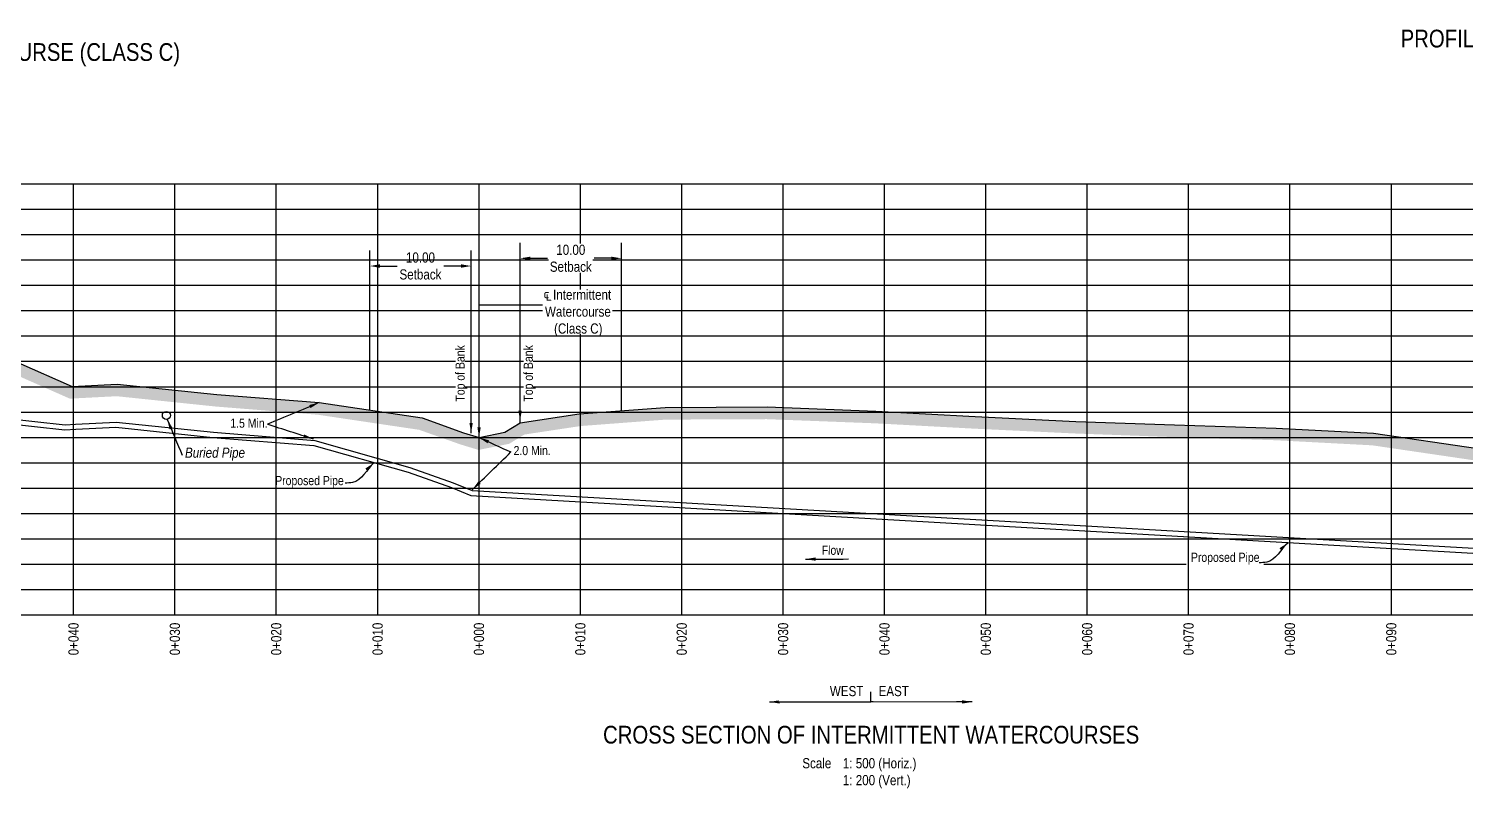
# Model space of a CAD drawing. Extents: x 633830 to 642643, y 5901646 to 5905452.
# Drawn here: x 635448 to 636866, y 5901646 to 5902395 of the extents above; entities that cross this region are included whole.
import ezdxf
from ezdxf.enums import TextEntityAlignment as Align

# ---------------------------------------------------------------- set-up
doc = ezdxf.new("R2010")
doc.units = 0
doc.header["$LTSCALE"] = 5
doc.header["$PDSIZE"] = 5
doc.linetypes.add('foc-TOPO', pattern=[1, 0.2, -0.8])
doc.layers.get('Defpoints').update_dxf_attribs({"color": 9})
for name, color, linetype in [('AS-PIPE-UG-T', 44, 'Continuous'), ('CG-NOTES', 7, 'Continuous'), ('DETAIL-T', 7, 'Continuous'), ('L-BD', 7, 'Continuous'), ('L-DETAIL-T', 3, 'Continuous'), ('P-CROSSINGS-GRID', 8, 'Continuous'), ('P-CROSSINGS-GROUND', 48, 'foc-TOPO'), ('P-CROSSINGS-LINE', 3, 'Continuous'), ('P-PROPOSED', 10, 'Continuous'), ('P-TEMP-H', 41, 'Continuous')]:
    doc.layers.add(name, color=color, linetype=linetype)
doc.styles.add('140', font='ARIALN.TTF', dxfattribs={"height": 15})
doc.styles.add('80', font='ARIALN.TTF', dxfattribs={"height": 10})
doc.styles.add('80CG', font='ARIALN.TTF', dxfattribs={"height": 10})
doc.styles.add('80L', font='ARIALN.TTF', dxfattribs={"height": 10})
doc.dimstyles.new('Compass 5 000', dxfattribs={"dimscale": 5, "dimtxt": 9, "dimasz": 2, "dimexe": 0.2, "dimexo": 0.0625, "dimgap": 0.5, "dimtad": 0, "dimtih": 1, "dimtoh": 1, "dimzin": 0, "dimdsep": 46, "dimtxsty": '80CG', "dimcen": 0.1, "dimse1": 1, "dimse2": 1, "dimclrd": 256, "dimclrt": 256, "dimaunit": 1, "dimadec": 4, "dimazin": 0, "dimtfac": 0.06, "dimtofl": 0, "dimtmove": 0, "dimatfit": 1, "dimfxl": 0.2, "dimtolj": 1, "dimtzin": 0, "dimlwd": -1, "dimarcsym": 0})

# ---------------------------------------------------------------- blocks, each defined once
blk = doc.blocks.new('*D100')
at = {"transparency": 16777216}
for p, q in [((635794.9, 5902161.3), (635812, 5902161.3)), ((635874.9, 5902161.3), (635857.8, 5902161.3))]:
    blk.add_line(p, q, dxfattribs=at)
for points in [[(635794.9, 5902163), (635794.9, 5902159.6), (635784.9, 5902161.3)], [(635874.9, 5902163), (635874.9, 5902159.6), (635884.9, 5902161.3)]]:
    blk.add_solid(points, dxfattribs=at)
at = {"layer": 'Defpoints', "color": 0, "transparency": 16777216}
for p in [(635784.9, 5902161.3), (635784.9, 5902142.8), (635884.9, 5902142.8)]:
    blk.add_point(p, dxfattribs=at)
at = {"transparency": 16777216, "insert": (635834.9, 5902161.3), "char_height": 10, "attachment_point": 5, "style": '80CG'}
blk.add_mtext('\\A1;10.00\\PSetback', dxfattribs=at)
blk = doc.blocks.new('*D99')
at = {"transparency": 16777216}
for p, q in [((635943.2, 5902168.9), (635960.2, 5902168.9)), ((636023.2, 5902168.9), (636006.1, 5902168.9))]:
    blk.add_line(p, q, dxfattribs=at)
for points in [[(635943.2, 5902170.5), (635943.2, 5902167.2), (635933.2, 5902168.9)], [(636023.2, 5902170.5), (636023.2, 5902167.2), (636033.2, 5902168.9)]]:
    blk.add_solid(points, dxfattribs=at)
at = {"layer": 'Defpoints', "color": 0, "transparency": 16777216}
for p in [(635933.2, 5902168.9), (635933.2, 5902150.4), (636033.2, 5902150.4)]:
    blk.add_point(p, dxfattribs=at)
at = {"transparency": 16777216, "insert": (635983.2, 5902168.9), "char_height": 10, "attachment_point": 5, "style": '80CG', "bg_fill": 3, "box_fill_scale": 1.1, "bg_fill_color": 256, "bg_fill_true_color": 13158600, "bg_fill_transparency": 0}
blk.add_mtext('\\A1;10.00\\PSetback', dxfattribs=at)

msp = doc.modelspace()

# ---------------------------------------------------------------- hatches: boundary and pattern name
at = {"layer": 'P-CROSSINGS-GROUND'}
h = msp.add_hatch(dxfattribs=at)
h.set_pattern_fill('EARTH', color=256, scale=2.5, angle=45)
h.set_pattern_definition([(45, (-8794.101, -420.109), (2e-15, 22.450640303), [15.875, -15.875]), (45, (-8798.31, -415.899), (2e-15, 22.450640303), [15.875, -15.875]), (45, (-8802.52, -411.69), (2e-15, 22.450640303), [15.875, -15.875]), (135, (-8802.52, -408.883), (-22.450640303, 2e-15), [15.875, -15.875]), (135, (-8798.31, -404.674), (-22.450640303, 2e-15), [15.875, -15.875]), (135, (-8794.101, -400.464), (-22.450640303, 2e-15), [15.875, -15.875])])
h.paths.add_polyline_path([(634692.14, 5902079.455), (635188.571, 5902056.56), (635274.142, 5902053.332), (635306.21, 5902055.756), (635334.966, 5902046.493), (635347.918, 5902049.44), (635353.703, 5902051.918), (635393.902, 5902055.533), (635435.116, 5902054.323), (635489.017, 5902030.542), (635535.242, 5902032.942), (635632.913, 5902022.774), (635733.638, 5902014.695), (635833.656, 5901999.801), (635873.752, 5901985.601), (635892.067, 5901979.99), (635922.414, 5901986.021), (635937.346, 5901995.147), (635992.687, 5902003.517), (636076.664, 5902009.876), (636176.683, 5902010.323), (636283.583, 5902006.212), (636381.511, 5902000.94), (636480.927, 5901996.185), (636578.275, 5901992.631), (636678.586, 5901989.534), (636773.99, 5901984.496), (636876.185, 5901969.457), (636977.096, 5901951.103), (637068.457, 5901933.646), (637185.164, 5901907.676), (637207.804, 5901901.443), (637228.121, 5901898.011), (637240.42, 5901900.93), (637322.073, 5901920.703), (637422.166, 5901938.753), (637486.483, 5901948.088), (637583.508, 5901952.412), (637792.144, 5901942.867), (637792.692, 5901954.854), (637583.515, 5901964.424), (637485.352, 5901960.049), (637420.239, 5901950.599), (637319.593, 5901932.449), (637237.622, 5901912.599), (637227.719, 5901910.249), (637210.402, 5901913.174), (637188.061, 5901919.324), (637070.887, 5901945.399), (636979.295, 5901962.899), (636878.132, 5901981.299), (636775.182, 5901996.449), (636679.088, 5902001.524), (636578.679, 5902004.624), (636481.432, 5902008.174), (636382.12, 5902012.924), (636284.136, 5902018.199), (636176.887, 5902022.324), (636076.183, 5902021.874), (635991.335, 5902015.449), (635933.155, 5902006.649), (635917.98, 5901997.374), (635892.692, 5901992.349), (635877.514, 5901996.999), (635836.569, 5902011.499), (635735.003, 5902026.624), (635634.014, 5902034.724), (635535.554, 5902044.974), (635491.248, 5902042.674), (635437.813, 5902066.249), (635393.539, 5902067.549), (635350.729, 5902063.699), (635344.194, 5902060.899), (635335.513, 5902058.924), (635307.65, 5902067.899), (635273.915, 5902065.349), (635189.073, 5902068.549), (634692.692, 5902091.443)])
at = {"layer": 'P-TEMP-H'}
h = msp.add_hatch(color=256, dxfattribs=at)
h.dxf.hatch_style = 1
edge = h.paths.add_edge_path()
edge.add_line((635492.692, 5901967.349), (637792.692, 5901967.349))
h.paths.add_polyline_path([(637792.692, 5901954.854), (637792.692, 5901974.875), (637583.527, 5901984.445), (637483.465, 5901979.985), (637420.847, 5901970.897), (637423.719, 5901951.104), (637485.352, 5901960.049), (637583.515, 5901964.424)])

# ---------------------------------------------------------------- linework, layer by layer
for p, q in [((636033.164, 5902018.616), (636033.164, 5902184.124)), ((635784.873, 5902019.198), (635784.873, 5902176.538)), ((635884.873, 5902038.314), (635884.873, 5902176.538)), ((635892.692, 5902122.953), (635965.98, 5902122.953))]:
    msp.add_line(p, q)
at = {"layer": 'AS-PIPE-UG-T'}
msp.add_circle((635584.218, 5902014.024), 3.95, dxfattribs=at)
at = {"layer": 'CG-NOTES'}
msp.add_line((636279.226, 5901731.567), (636279.226, 5901741.567), dxfattribs=at)
at = {"layer": 'P-CROSSINGS-GRID'}
for p, q in [((634692.692, 5902242.349), (637792.692, 5902242.349)), ((635492.692, 5901817.349), (635492.692, 5902242.349)), ((635592.692, 5901817.349), (635592.692, 5902242.349)), ((635792.692, 5901817.349), (635792.692, 5902242.349)), ((635892.692, 5901817.349), (635892.692, 5902242.349)), ((635992.692, 5901817.349), (635992.692, 5902242.349)), ((636092.692, 5901817.349), (636092.692, 5902242.349)), ((636192.692, 5901817.349), (636192.692, 5902242.349)), ((636292.692, 5901817.349), (636292.692, 5902242.349)), ((636392.692, 5901817.349), (636392.692, 5902242.349)), ((636492.692, 5901817.349), (636492.692, 5902242.349)), ((636692.692, 5901817.349), (636692.692, 5902242.349)), ((636792.692, 5901817.349), (636792.692, 5902242.349)), ((634692.692, 5902217.349), (637792.692, 5902217.349)), ((634692.692, 5902192.349), (637792.692, 5902192.349)), ((634692.692, 5902167.349), (637792.692, 5902167.349)), ((634692.692, 5902142.349), (637792.692, 5902142.349)), ((634692.692, 5902117.349), (637792.692, 5902117.349)), ((634692.692, 5902092.349), (637792.692, 5902092.349)), ((635892.692, 5901917.349), (635892.692, 5902092.349)), ((634692.692, 5902067.349), (637792.692, 5902067.349)), ((634692.692, 5902042.349), (637792.692, 5902042.349)), ((634692.692, 5902017.349), (637792.692, 5902017.349)), ((634692.692, 5901992.349), (637792.692, 5901992.349)), ((634692.692, 5901967.349), (637792.692, 5901967.349)), ((634692.692, 5901942.349), (637792.692, 5901942.349)), ((634692.692, 5901917.349), (637792.692, 5901917.349)), ((634692.692, 5901892.349), (637792.692, 5901892.349)), ((634692.692, 5901867.349), (637792.692, 5901867.349)), ((634692.692, 5901842.349), (637792.692, 5901842.349)), ((634692.692, 5901817.349), (637792.692, 5901817.349))]:
    msp.add_line(p, q, dxfattribs=at)
at = {"layer": 'P-CROSSINGS-GRID', "color": 8}
msp.add_line((635892.692, 5901967.349), (635892.692, 5902142.349), dxfattribs=at)
at = {"layer": 'P-CROSSINGS-LINE', "color": 3, "flags": 128}
msp.add_lwpolyline([(635437.813, 5902066.249), (635491.248, 5902042.674), (635535.554, 5902044.974), (635634.014, 5902034.724), (635735.003, 5902026.624), (635836.569, 5902011.499), (635877.514, 5901996.999), (635892.692, 5901992.349), (635917.98, 5901997.374), (635933.155, 5902006.649), (635991.335, 5902015.449), (636076.183, 5902021.874), (636176.887, 5902022.324), (636284.136, 5902018.199), (636382.12, 5902012.924), (636481.432, 5902008.174), (636578.679, 5902004.624), (636679.088, 5902001.524), (636775.182, 5901996.449), (636878.132, 5901981.299)], dxfattribs=at)

# ---------------------------------------------------------------- texts
at = {"style": '80'}
for s, p in [('0+040', (635492.605, 5901809.681)), ('0+030', (635592.605, 5901809.681)), ('0+020', (635692.605, 5901809.681)), ('0+010', (635792.605, 5901809.681)), ('0+000', (635892.605, 5901809.681)), ('0+010', (635992.605, 5901809.681)), ('0+020', (636092.605, 5901809.681)), ('0+030', (636192.605, 5901809.681)), ('0+040', (636292.605, 5901809.681)), ('0+050', (636392.605, 5901809.681)), ('0+060', (636492.605, 5901809.681)), ('0+070', (636592.605, 5901809.681)), ('0+080', (636692.605, 5901809.681)), ('0+090', (636792.605, 5901809.681))]:
    msp.add_text(s, height=10, rotation=90, dxfattribs=at).set_placement(p, align=Align.MIDDLE_RIGHT)
at = {"char_height": 9, "attachment_point": 1, "style": '80L'}
for s, insert in [('1.5 Min.', (635647.344, 5902010.918)), ('2.0 Min.', (635926.769, 5901983.867))]:
    msp.add_mtext_dynamic_manual_height_columns(s, width=45.31074, gutter_width=45, heights=[0], dxfattribs=dict(at, insert=insert))
at = {"layer": 'DETAIL-T', "insert": (636211.57, 5901676.107), "char_height": 10, "attachment_point": 1, "style": '80L'}
msp.add_mtext_dynamic_manual_height_columns('Scale^I1: 500 (Horiz.)\\P^I1: 200 (Vert.)', width=217.1051, gutter_width=45, heights=[0], dxfattribs=at)
at = {"layer": 'L-DETAIL-T', "char_height": 17.5, "attachment_point": 2, "rotation": 0, "style": '140'}
for s, insert, width in [('PROFILE OF INTERMITTENT WATERCOURSE (CLASS D)', (637071.903, 5902394.304), 559.49011), ('PROFILE OF INTERMITTENT WATERCOURSE (CLASS C)', (635327.729, 5902381.022), 539.10576), ('CROSS SECTION OF INTERMITTENT WATERCOURSES', (636279.507, 5901707.981), 528.13544)]:
    msp.add_mtext(s, dxfattribs=dict(at, insert=insert, width=width))

# ---------------------------------------------------------------- dimensions: what is measured, and where the dimension line sits
dim = msp.add_aligned_dim(p1=(635884.873, 5902142.8), p2=(635784.873, 5902142.8), distance=-18.496, text='10.00\\PSetback', dimstyle='Compass 5 000')
dim.commit()
dim.dimension.update_dxf_attribs({"geometry": '*D100', "text_midpoint": (635834.873, 5902161.295)})

# ---------------------------------------------------------------- leaders
at = {"path_type": 1}
for points in [[(635892.692, 5901992.349), (635892.692, 5902122.953)], [(635735.003, 5902026.624), (635683.953, 5902005.238)], [(635729.281, 5901990.669), (635683.953, 5902005.238)], [(635892.719, 5901992.148), (635924.036, 5901977.96)], [(635788.97, 5901967.153), (635767.948, 5901947.885), (635760.519, 5901947.253)], [(635886.056, 5901940.801), (635924.036, 5901977.96)]]:
    msp.add_leader(points, dimstyle='Compass 5 000', override={"dimgap": 0.5, "dimtad": 0}, dxfattribs=at)
at = {"layer": 'CG-NOTES', "path_type": 1}
for points in [[(636179.226, 5901731.567), (636279.226, 5901731.567)], [(636379.226, 5901731.567), (636279.226, 5901731.567)]]:
    msp.add_leader(points, dimstyle='Compass 5 000', override={"dimgap": 0.5, "dimtad": 0}, dxfattribs=at)

# ---------------------------------------------------------------- next in the draw order: texts
at = {"color": 3, "insert": (636271.858, 5901747.248), "char_height": 10, "width": 78.43132, "attachment_point": 3, "style": '80', "bg_fill": 2}
msp.add_mtext('WEST', dxfattribs=at)
at = {"layer": 'AS-PIPE-UG-T', "insert": (635602.615, 5901982.298), "char_height": 9.99711, "attachment_point": 1, "style": '80L', "bg_fill": 3, "box_fill_scale": 1.15, "bg_fill_color": 256, "bg_fill_true_color": 256, "bg_fill_transparency": 0}
msp.add_mtext_dynamic_manual_height_columns('{\\fArial Narrow|b0|i1|c0|p34;Buried Pipe}', width=59.01879, gutter_width=50.014, heights=[0], dxfattribs=at)
at = {"layer": 'L-BD', "insert": (635955.613, 5902138.033), "char_height": 10, "width": 68.52974, "attachment_point": 1, "style": '80', "bg_fill": 3, "box_fill_scale": 1, "bg_fill_color": 256, "bg_fill_transparency": 0}
msp.add_mtext('\\pi0.55;{\\fISOCPEUR|b0|i0|c0|p34;℄} Intermittent \\P\\pi2.123;Watercourse\\P\\pi11.096;(Class C)', dxfattribs=at)

# ---------------------------------------------------------------- next in the draw order: linework, layer by layer
at = {"layer": 'P-PROPOSED'}
for points in [[(634692.692, 5902053.903), (635187.503, 5902031.082), (635274.624, 5902027.796), (635484.277, 5902004.762), (635494.637, 5902005.3), (635534.579, 5902007.373), (635630.573, 5901997.38), (635730.738, 5901989.346), (635824.429, 5901962.756), (635867.259, 5901947.588), (635885.814, 5901939.839), (637199.576, 5901864.295), (637229.394, 5901859.258), (637249.279, 5901863.977), (637327.341, 5901895.742), (637426.261, 5901913.58), (637488.888, 5901922.67), (637583.497, 5901926.886), (637792.692, 5901917.36)], [(634692.462, 5902048.908), (635187.293, 5902026.086), (635274.256, 5902022.806), (635484.133, 5901999.748), (635494.896, 5902000.306), (635534.449, 5902002.36), (635630.114, 5901992.401), (635729.847, 5901984.401), (635822.91, 5901957.989), (635865.459, 5901942.921), (635884.675, 5901934.897), (637199.014, 5901859.319), (637229.562, 5901854.159), (637250.807, 5901859.201), (637328.742, 5901890.914), (637427.064, 5901908.645), (637489.36, 5901917.686), (637583.494, 5901921.881), (637792.465, 5901912.365)]]:
    msp.add_lwpolyline(points, dxfattribs=at)

# ---------------------------------------------------------------- next in the draw order: texts
at = {"color": 3, "insert": (636286.816, 5901747.248), "char_height": 10, "width": 71.79644, "attachment_point": 1, "style": '80', "bg_fill": 2}
msp.add_mtext('EAST', dxfattribs=at)

# ---------------------------------------------------------------- next in the draw order: leaders
at = {"layer": 'AS-PIPE-UG-T', "path_type": 1}
msp.add_leader([(635585.122, 5902009.975), (635599.898, 5901974.663)], dimstyle='Compass 5 000', override={"dimgap": 0.5, "dimtad": 0}, dxfattribs=at)

# ---------------------------------------------------------------- next in the draw order: texts
at = {"char_height": 9, "style": '80L', "bg_fill": 3, "bg_fill_color": 256, "bg_fill_transparency": 0}
for s, width, insert, attachment_point, rotation, box_fill_scale in [('Top of Bank', 55.65548, (635869.473, 5902027.645), 1, 90, 1), ('Top of Bank', 55.65548, (635936.757, 5902027.645), 1, 90, 1), ('Flow', 28.55952, (636252.556, 5901885.508), 3, 359.666704, 1.5)]:
    msp.add_mtext_dynamic_manual_height_columns(s, width=width, gutter_width=45, heights=[0], dxfattribs=dict(at, insert=insert, attachment_point=attachment_point, rotation=rotation, box_fill_scale=box_fill_scale))
at = {"char_height": 9, "attachment_point": 1, "style": '80L', "bg_fill": 3, "bg_fill_color": 256, "bg_fill_transparency": 0}
for insert, box_fill_scale in [((635691.606, 5901954.268), 1), ((636594.967, 5901878.615), 1.5)]:
    msp.add_mtext_dynamic_manual_height_columns('Proposed Pipe', width=67.2769, gutter_width=45, heights=[0], dxfattribs=dict(at, insert=insert, box_fill_scale=box_fill_scale))

# ---------------------------------------------------------------- next in the draw order: linework, layer by layer
msp.add_line((635933.164, 5902006.649), (635933.164, 5902184.124))
at = {"layer": 'P-CROSSINGS-GRID'}
for p, q in [((635692.692, 5901817.349), (635692.692, 5902242.349)), ((636592.692, 5901817.349), (636592.692, 5902242.349))]:
    msp.add_line(p, q, dxfattribs=at)

# ---------------------------------------------------------------- next in the draw order: leaders
at = {"path_type": 1}
for points in [[(635933.164, 5902008.611), (635933.164, 5902103.284)], [(635884.873, 5901996.524), (635884.873, 5902038.314)], [(636690.722, 5901888.547), (636669.7, 5901869.278), (636662.271, 5901868.646)], [(636214.642, 5901872.309), (636257.082, 5901872.463)]]:
    msp.add_leader(points, dimstyle='Compass 5 000', override={"dimgap": 0.5, "dimtad": 0}, dxfattribs=at)

# ---------------------------------------------------------------- next in the draw order: dimensions: what is measured, and where the dimension line sits
dim = msp.add_aligned_dim(p1=(636033.164, 5902150.385), p2=(635933.164, 5902150.385), distance=-18.496, text='10.00\\PSetback', dimstyle='Compass 5 000', override={"dimtfill": 1})
dim.commit()
dim.dimension.update_dxf_attribs({"geometry": '*D99', "text_midpoint": (635983.164, 5902168.881)})

doc.saveas('drawing.dxf')
